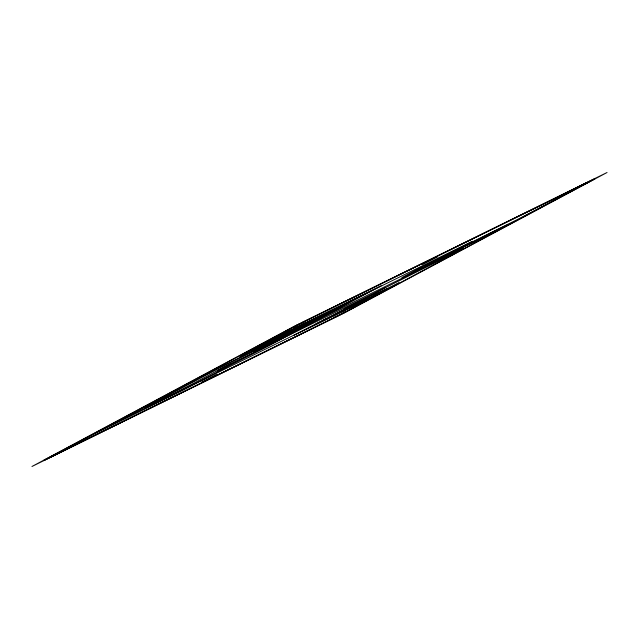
<?xml version="1.0" encoding="UTF-8"?>
<svg xmlns="http://www.w3.org/2000/svg" width="639" height="639" viewBox="0 0 639 639"><rect width="100%" height="100%" fill="white"/><g stroke="black" fill="none" stroke-linecap="round" stroke-linejoin="round"><path stroke-width="0.96" d="M201.66 382.25L216.485 374.773L201.668 382.258M437.284 256.758L422.515 264.226L437.332 256.742M481.479 238.075L489.035 234.122M254.673 352.129L331.729 310.953L239.913 356.139L267.158 342.049L353.854 299.731L263.044 348.295L217.172 370.916L225.815 366.371M225.248 366.81C223.698 367.577 231.27 363.839 226.334 366.251M293.213 327.136L270.928 339.589L381.132 285.753L270.297 345.044L229.713 365.532L182.043 390.653L93.933 434.2L44.69 459.952L338.438 315.602M294.068 326.689L43.556 460.527L50.944 457.061M579.134 186.604L575.803 188.377L586.898 182.786L584.757 183.776M344.932 312.311L373.296 296.656L293.852 335.307L346.21 308.405M293.445 326.984L294.954 326.241M297.311 325.187L293.62 327.144L296.057 326.018M300.993 323.534L304.707 321.553L294.619 326.385M341.689 313.813L345.403 311.832L334.309 317.423L336.753 316.297M344.046 312.759L595.444 178.473L301.496 322.927M579.501 186.42L584.437 183.936M342.216 313.693L344.381 312.615M295.825 325.77L297.047 325.147M296.784 325.307L298.285 324.524M300.226 323.925L298.645 324.724M412.802 272.685L414.415 271.831L410.749 273.692L412.802 272.685L412.267 272.949M489.801 234.026L496.303 230.599L424.264 266.231L481.359 238.475L507.422 224.976L489.738 233.547M446.118 257.365L452.612 253.947L437.819 261.399L445.591 257.637M346.37 308.182L347.991 307.335L344.301 309.196L388.017 286.392L463.722 248.323L417.579 270.784L415.07 271.847L421.836 268.084L401.891 277.63L419.32 268.204L518.956 218.754L594.31 179.048L304.212 321.569M340.715 314.476L343.175 313.23M297.726 324.828L300.562 323.398M272.006 341.921C277.126 339.245 266.575 344.685 271.942 341.881M129.014 416.077L136.57 412.115L121.745 419.599L128.487 416.34M489.274 234.289L481.494 238.083M185.15 388.496L110.627 425.223L211.844 371.379L281.168 337.256L219.073 368.136L145.788 407.299L193.793 383.943L182.698 389.542L184.495 388.68M57.55 453.57L63.221 450.607L52.126 456.19L54.243 455.224M339.469 315.107L341.274 314.172M298.669 324.348L299.619 323.869M325.363 319.332L324.892 319.644M338.223 315.738L340.331 314.652M300.777 323.262L304.452 321.417M57.159 453.77L54.563 455.064M297.862 325.115L296.744 325.674M338.558 315.394L337.44 315.954M337.504 316.073L50.753 457.109M255.225 348.527L265.848 343.031L251.023 350.515L254.306 348.982M231.59 363.479L225.399 366.786M315.938 324.125L373.032 296.36L399.087 282.861L315.938 324.125M373.184 295.937L387.977 288.485L373.248 295.897M186.372 387.697L184.623 388.616L186.372 387.697M311.976 320.458L315.65 318.613L311.976 320.458M323.366 320.371L327.04 318.526L323.39 320.355M431.692 262.485L435.359 260.632L431.756 262.445M294.084 326.409L31.95 466.494L344.916 312.591L607.05 172.506L294.084 326.409M223.394 367.409L166.635 397.746L328.23 318.278L384.99 287.949L223.394 367.409M310.77 320.722L254.01 351.051L415.606 271.591L472.365 241.254L310.77 320.722"/></g></svg>
